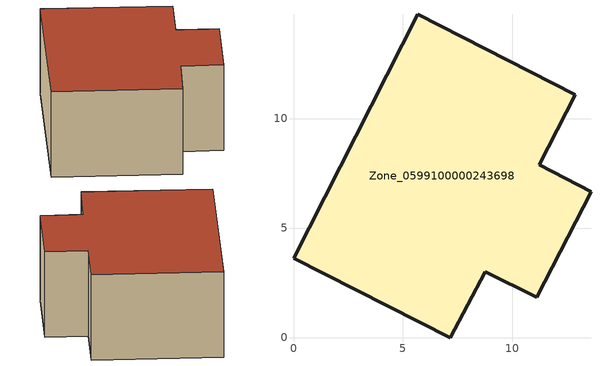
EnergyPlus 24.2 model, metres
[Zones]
Zone_0599100000243698
 floor ground (C_G): 7.16,0 0,3.62 5.67,14.76 12.86,11.09 11.22,7.88 13.59,6.67 11.11,1.84 8.75,3 z0.55
 wall outside (C_F): 0,3.62 7.16,0 8.75,3 11.11,1.84 13.59,6.67 11.22,7.88 12.86,11.09 5.67,14.76 0,3.62 z0.55:6.25
 roof outside (C_R): 12.86,11.09 5.67,14.76 0,3.62 7.16,0 8.75,3 11.11,1.84 13.59,6.67 11.22,7.88 z6.25
[BUILDING]
Pand.0599100000243698: North Axis=0; Terrain=City; Loads Convergence Tolerance Value=0.04; Temperature Convergence Tolerance Value=0.4; Solar Distribution=FullExterior; Maximum Number of Warmup Days=25; Minimum Number of Warmup Days=1
[Site:Location]
Rotterdam.The.Hague.AP_ZH_NLD Design_Conditions: Latitude=51.96; Longitude=4.45; Time Zone=1; Elevation=-4.5
[SITE:GROUNDTEMPERATURE:BUILDINGSURFACE]
18, 18, 18, 18, 18, 18, 18, 18, 18, 18, 18, 18
[MATERIAL] Thermal Absorptance=0.9; Solar Absorptance=0.7; Visible Absorptance=0.7
Name | Roughness | Thickness | Conductivity | Density | Specific Heat
G.D.1965-1974 | MediumSmooth | 0.15 | 0.882353 | 540 | 1210
F.D.1965-1974 | Rough | 0.3 | 0.697674 | 1920 | 840
R.D.1965-1974 | MediumRough | 0.2 | 0.232558 | 1500 | 1000
[CONSTRUCTION]
C_G: G.D.1965-1974
C_F: F.D.1965-1974
C_R: R.D.1965-1974
[ZONE]
Zone_0599100000243698: Type=1; Multiplier=1; Ceiling Height=Autocalculate; Volume=Autocalculate; Floor Area=autocalculate; Part of Total Floor Area=Yes
[ZONEINFILTRATION:DESIGNFLOWRATE]
Infil_Zone_0599100000243698: Zone or ZoneList or Space or SpaceList=Zone_0599100000243698; Schedule=AlwaysOn; Design Flow Rate Calculation Method=Flow/Area; Flow Rate per Floor Area=0.0042; Constant Term Coefficient=1; Temperature Term Coefficient=0; Velocity Term Coefficient=0; Velocity Squared Term Coefficient=0
[HVACTEMPLATE:ZONE:IDEALLOADSAIRSYSTEM]
Zone_0599100000243698: Maximum Heating Supply Air Temperature=50; Minimum Cooling Supply Air Temperature=13; Maximum Heating Supply Air Humidity Ratio=0.0156; Minimum Cooling Supply Air Humidity Ratio=0.0077; Heating Limit=NoLimit; Cooling Limit=NoLimit; Dehumidification Control Type=ConstantSensibleHeatRatio; Cooling Sensible Heat Ratio=0.7; Dehumidification Setpoint=60; Humidification Control Type=None; Humidification Setpoint=30; Outdoor Air Method=None; Outdoor Air Flow Rate per Person=0.00944; Outdoor Air Flow Rate per Zone Floor Area=0; Outdoor Air Flow Rate per Zone=0; Demand Controlled Ventilation Type=None; Outdoor Air Economizer Type=NoEconomizer; Heat Recovery Type=None; Sensible Heat Recovery Effectiveness=0.7; Latent Heat Recovery Effectiveness=0.65
[ZONECONTROL:THERMOSTAT]
ThermostatControl_Zone_0599100000243698: Zone or ZoneList=Zone_0599100000243698; Control Type Schedule=DualSetpointControlType; Control 1=Thermostat_Zone_0599100000243698; Temperature Difference Between Cutout And Setpoint=0
[THERMOSTATSETPOINT:DUALSETPOINT]
Thermostat_Zone_0599100000243698: Heating Setpoint Temperature Schedule=HeatingSetpoint_Zone_0599100000243698; Cooling Setpoint Temperature Schedule=CoolingSetpoint_Zone_0599100000243698
[SCHEDULE:COMPACT]
HeatingSetpoint_Zone_0599100000243698: Through: 12/31, For: AllDays, Until: 24:00, 21
CoolingSetpoint_Zone_0599100000243698: Through: 12/31, For: AllDays, Until: 24:00, 24
DualSetpointControlType: Through: 12/31, For: AllDays, Until: 24:00, 4
AlwaysOn: Through: 12/31, For: AllDays, Until: 24:00, 1
